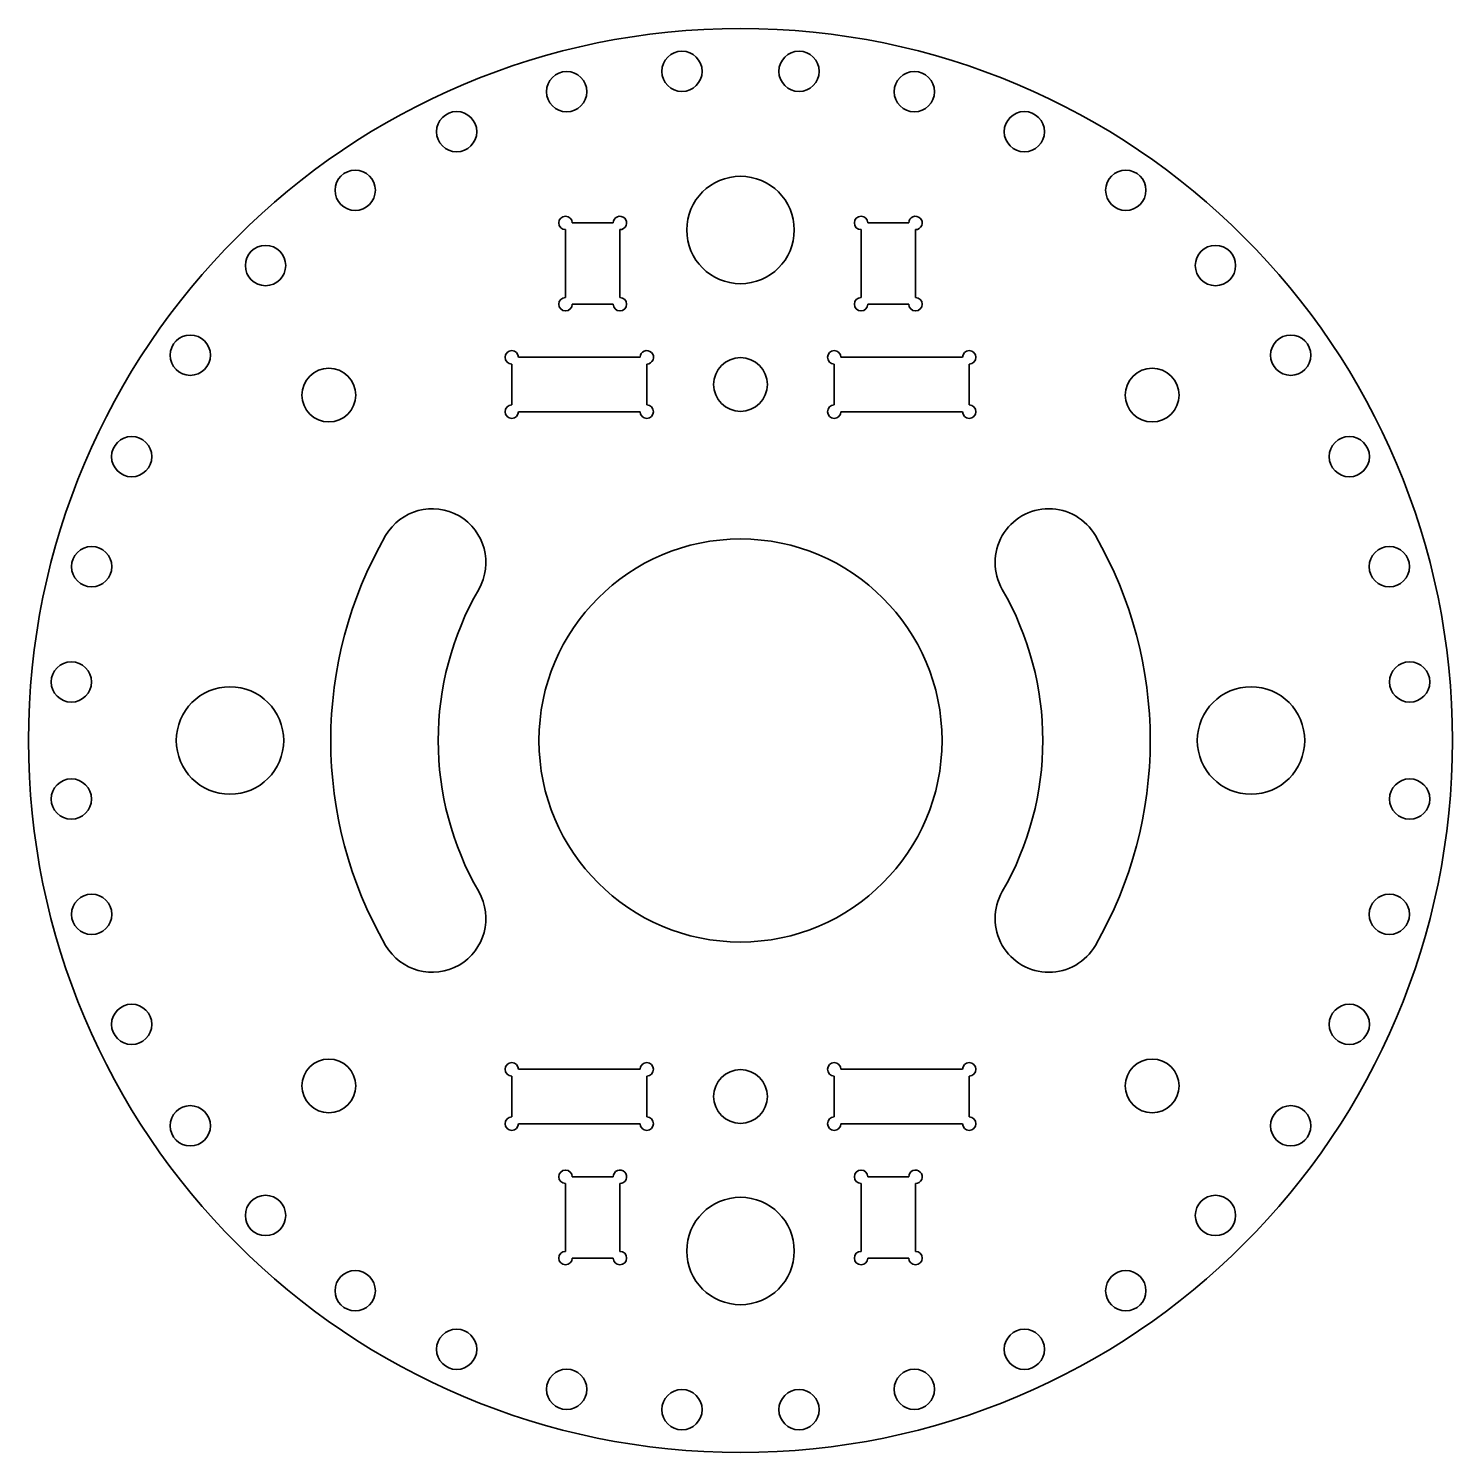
# Model space of a CAD drawing. Extents: x 52 to 158, y 96 to 202.
import ezdxf

# ---------------------------------------------------------------- set-up
doc = ezdxf.new("R2010")
doc.units = 0

msp = doc.modelspace()

# ---------------------------------------------------------------- linework, layer by layer
at = {"color": 7, "lineweight": 35, "ltscale": 0.07625}
for p, q in [((95.525002, 187.024994), (92.474998, 187.024994)), ((114.474998, 187.024994), (117.525002, 187.024994)), ((92.474998, 180.975006), (95.525002, 180.975006)), ((117.525002, 180.975006), (114.474998, 180.975006)), ((87.974998, 176.524994), (87.974998, 173.475006)), ((98.025002, 173.475006), (98.025002, 176.524994)), ((111.974998, 173.475006), (111.974998, 176.524994)), ((122.025002, 176.524994), (122.025002, 173.475006)), ((87.974998, 120.474998), (87.974998, 123.525002)), ((98.025002, 123.525002), (98.025002, 120.474998)), ((111.974998, 123.525002), (111.974998, 120.474998)), ((122.025002, 120.474998), (122.025002, 123.525002)), ((92.474998, 116.025002), (95.525002, 116.025002)), ((117.525002, 116.025002), (114.474998, 116.025002)), ((95.525002, 109.974998), (92.474998, 109.974998)), ((114.474998, 109.974998), (117.525002, 109.974998))]:
    msp.add_line(p, q, dxfattribs=at)
at = {"color": 7, "lineweight": 35, "ltscale": 0.12625}
for p, q in [((91.974998, 186.524994), (91.974998, 181.475006)), ((96.025002, 181.475006), (96.025002, 186.524994)), ((113.974998, 181.475006), (113.974998, 186.524994)), ((118.025002, 186.524994), (118.025002, 181.475006)), ((91.974998, 110.474998), (91.974998, 115.525002)), ((96.025002, 115.525002), (96.025002, 110.474998)), ((113.974998, 115.525002), (113.974998, 110.474998)), ((118.025002, 110.474998), (118.025002, 115.525002))]:
    msp.add_line(p, q, dxfattribs=at)
at = {"color": 7, "lineweight": 35, "ltscale": 0.22625}
for p, q in [((97.525002, 177.024994), (88.474998, 177.024994)), ((112.474998, 177.024994), (121.525002, 177.024994)), ((88.474998, 172.975006), (97.525002, 172.975006)), ((121.525002, 172.975006), (112.474998, 172.975006)), ((88.474998, 124.025002), (97.525002, 124.025002)), ((121.525002, 124.025002), (112.474998, 124.025002)), ((97.525002, 119.974998), (88.474998, 119.974998)), ((112.474998, 119.974998), (121.525002, 119.974998))]:
    msp.add_line(p, q, dxfattribs=at)
at = {"color": 7, "lineweight": 35}
for centre, radius in [((105, 148.5), 53), ((100.642212, 198.309738), 1.5), ((109.357788, 198.309738), 1.5), ((92.059052, 196.796295), 1.5), ((117.940948, 196.796295), 1.5), ((83.869087, 193.815384), 1.5), ((126.130913, 193.815384), 1.5), ((76.321182, 189.457611), 1.5), ((133.678818, 189.457611), 1.5), ((105, 186.5), 4), ((69.644661, 183.855347), 1.5), ((140.355347, 183.855347), 1.5), ((64.042397, 177.178818), 1.5), ((145.957611, 177.178818), 1.5), ((74.358223, 174.211502), 2), ((105, 175), 2), ((135.641785, 174.211502), 2), ((59.684612, 169.63092), 1.5), ((150.315384, 169.63092), 1.5), ((105, 148.5), 15), ((56.703709, 161.440948), 1.5), ((153.296295, 161.440948), 1.5), ((55.190266, 152.857788), 1.5), ((154.809738, 152.857788), 1.5), ((67, 148.5), 4), ((143, 148.5), 4), ((55.190266, 144.142212), 1.5), ((154.809738, 144.142212), 1.5), ((56.703709, 135.559052), 1.5), ((153.296295, 135.559052), 1.5), ((59.684612, 127.369087), 1.5), ((150.315384, 127.369087), 1.5), ((74.358223, 122.788498), 2), ((135.641785, 122.788498), 2), ((105, 122), 2), ((64.042397, 119.821182), 1.5), ((145.957611, 119.821182), 1.5), ((69.644661, 113.144661), 1.5), ((105, 110.5), 4), ((140.355347, 113.144661), 1.5), ((76.321182, 107.542397), 1.5), ((133.678818, 107.542397), 1.5), ((83.869087, 103.184616), 1.5), ((126.130913, 103.184616), 1.5), ((92.059052, 100.203705), 1.5), ((117.940948, 100.203705), 1.5), ((100.642212, 98.690262), 1.5), ((109.357788, 98.690262), 1.5)]:
    msp.add_circle(centre, radius, dxfattribs=at)
for centre, radius, start, end in [((91.974998, 187.024994), 0.5, 0, 269.999997), ((96.025002, 187.024994), 0.5, 269.999997, 180.000005), ((113.974998, 187.024994), 0.5, 0, 269.999997), ((118.025002, 187.024994), 0.5, 269.999997, 180.000005), ((91.974998, 180.975006), 0.5, 90.000003, 360), ((96.025002, 180.975006), 0.5, 180.000005, 90.000003), ((113.974998, 180.975006), 0.5, 90.000003, 360), ((118.025002, 180.975006), 0.5, 180.000005, 90.000003), ((87.974998, 177.024994), 0.5, 360, 269.999997), ((98.025002, 177.024994), 0.5, 269.999997, 180.000005), ((111.974998, 177.024994), 0.5, 360, 269.999997), ((122.025002, 177.024994), 0.5, 269.999997, 179.999995), ((87.974998, 172.975006), 0.5, 90.000003, 0), ((98.025002, 172.975006), 0.5, 180.000005, 90.000003), ((111.974998, 172.975006), 0.5, 90.000003, 0), ((122.025002, 172.975006), 0.5, 180.000005, 90.000003), ((82.050323, 161.75), 4, 329.999999, 149.999997), ((127.949677, 161.75), 4, 30.000001, 210.000003), ((105, 148.5), 30.5, 149.999997, 210.000003), ((105, 148.5), 30.5, 329.999999, 30.000001), ((105, 148.5), 22.5, 149.999997, 210.000003), ((105, 148.5), 22.5, 329.999999, 30.000001), ((82.050323, 135.25), 4, 210.000003, 30.000001), ((127.949677, 135.25), 4, 149.999997, 329.999999), ((87.974998, 124.025002), 0.5, 360, 269.999997), ((98.025002, 124.025002), 0.5, 269.999997, 179.999995), ((111.974998, 124.025002), 0.5, 360, 269.999997), ((122.025002, 124.025002), 0.5, 269.999997, 179.999995), ((87.974998, 119.974998), 0.5, 90.000003, 0), ((98.025002, 119.974998), 0.5, 180.000005, 90.000003), ((111.974998, 119.974998), 0.5, 90.000003, 360), ((122.025002, 119.974998), 0.5, 180.000005, 90.000003), ((91.974998, 116.025002), 0.5, 0, 269.999997), ((96.025002, 116.025002), 0.5, 269.999997, 180.000005), ((113.974998, 116.025002), 0.5, 0, 269.999997), ((118.025002, 116.025002), 0.5, 269.999997, 180.000005), ((91.974998, 109.974998), 0.5, 90.000003, 360), ((96.025002, 109.974998), 0.5, 180.000005, 90.000003), ((113.974998, 109.974998), 0.5, 90.000003, 360), ((118.025002, 109.974998), 0.5, 180.000005, 90.000003)]:
    msp.add_arc(centre, radius, start, end, dxfattribs=at)

doc.saveas('drawing.dxf')
